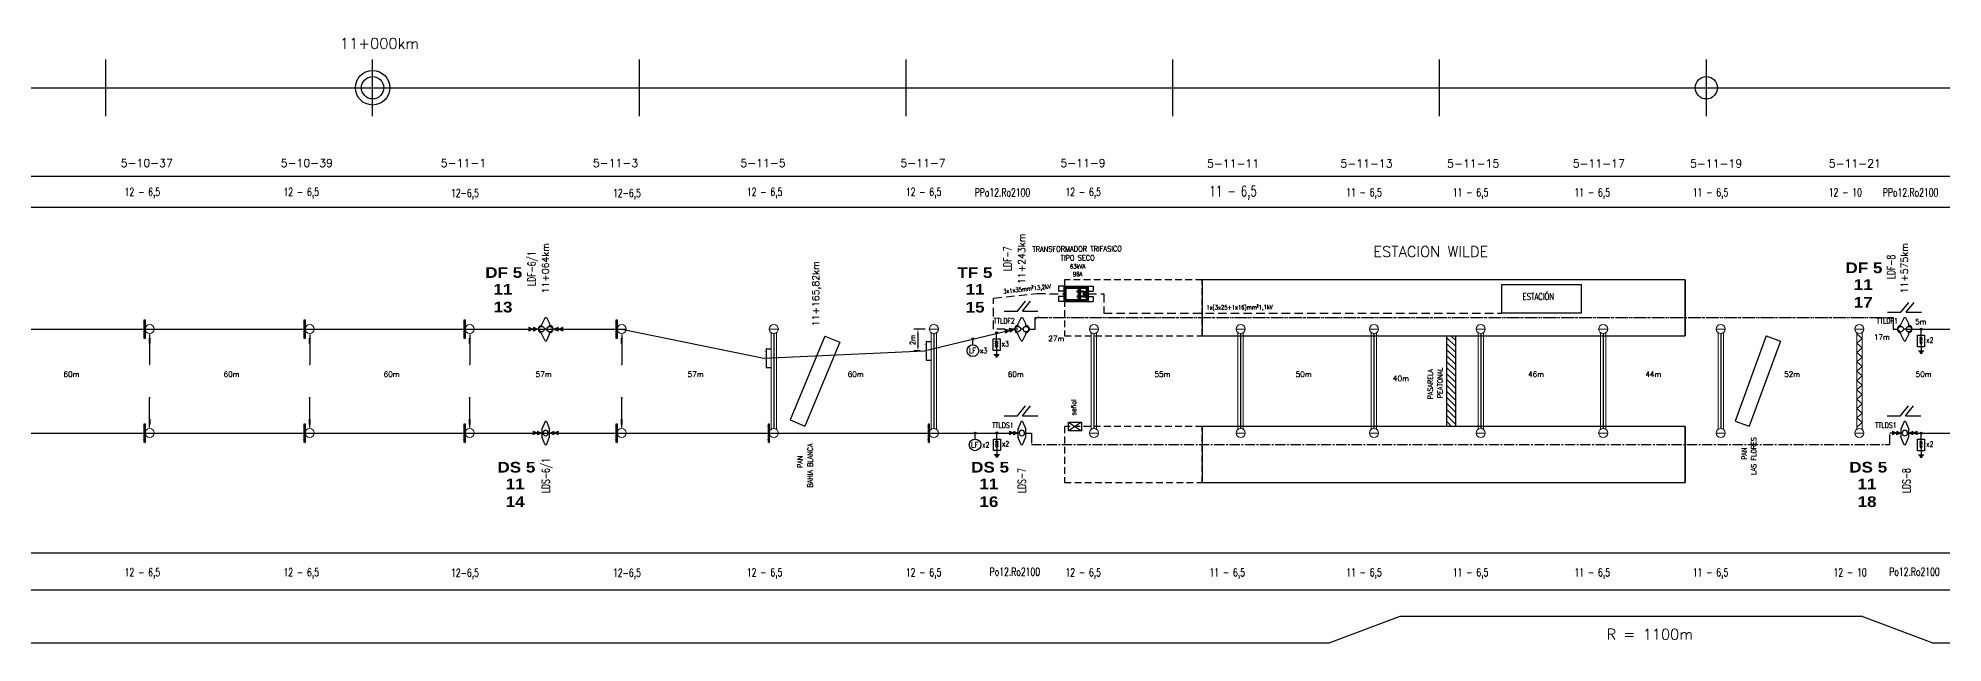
# Model space of a CAD drawing. Header units: millimetres. Extents: x 56 to 21898, y 218 to 1565.
# Drawn here: x 6943 to 7657, y 229 to 456 of the extents above; entities that cross this region are included whole.
import ezdxf
from ezdxf.enums import TextEntityAlignment as Align

# ---------------------------------------------------------------- set-up
doc = ezdxf.new("R2010")
doc.units = ezdxf.units.MM
for name, pattern in [('ACAD_ISO05W100', [33, 24, -3, 0, -3, 0, -3]), ('CENTER2', [28.575, 19.05, -3.175, 3.175, -3.175]), ('DASHED', [19.05, 12.7, -6.35]), ('HIDDEN2', [4.7625, 3.175, -1.5875])]:
    doc.linetypes.add(name, pattern=pattern)
for name, color, linetype in [('Brazos', 9, 'Continuous'), ('Cable subt 1x300', 5, 'Continuous'), ('cable subt MT 2x1x35mm2', 1, 'Continuous'), ('Cruceta Fe', 42, 'Continuous'), ('Descargadores', 30, 'Continuous'), ('ESQUEMA', 7, 'Continuous'), ('LDF', 5, 'Continuous'), ('LDS', 1, 'Continuous'), ('longitud vano', 7, 'Continuous'), ('Nº de poste', 6, 'Continuous'), ('POSTES', 8, 'Continuous'), ('progresivas', 4, 'Continuous'), ('Pórticos', 9, 'Continuous'), ('Seccionamiento', 20, 'Continuous'), ('TEXTOS', 3, 'Continuous'), ('Textos catenaria', 7, 'Continuous')]:
    doc.layers.add(name, color=color, linetype=linetype)
doc.styles.add('ROMANS', font='romans.shx', dxfattribs={"width": 0.7})
doc.styles.add('SIMPLEX', font='simplex.shx', dxfattribs={"width": 0.75})
doc.styles.add('STYLE1', font='romans.shx')
doc.styles.add('TEXTO_SELLO', font='')
doc.styles.get('TEXTO_SELLO').set_extended_font_data('Arial Black', bold=True)
doc.dimstyles.new('MSF-DIM1-1', dxfattribs={"dimtxt": 3, "dimasz": 3.5, "dimexe": 1.5, "dimexo": 1.5, "dimgap": 1, "dimtad": 1, "dimdec": 3, "dimdsep": 46, "dimtxsty": 'SIMPLEX', "dimcen": 1.5, "dimclrd": 251, "dimclre": 251, "dimclrt": 1, "dimaunit": 1, "dimadec": 3, "dimazin": 0, "dimtfac": 1, "dimtdec": 3, "dimtmove": 0, "dimatfit": 3, "dimfxl": 1, "dimtolj": 1, "dimtzin": 0, "dimarcsym": 0})

# ---------------------------------------------------------------- blocks, each defined once
blk = doc.blocks.new('Poste Hormigón')
at = {"layer": 'POSTES', "lineweight": 18}
blk.add_line((1.7, 0), (-1.7, 0), dxfattribs=at)
blk.add_circle((0, 0), 1.7, dxfattribs=at)
blk = doc.blocks.new('Brazo')
at = {"layer": 'Brazos'}
for p, q in [((0, 0.2), (0, -10.98)), ((-0.3, -1.23), (0.3, -1.23)), ((-0.3, -1.43), (0.3, -1.43)), ((-0.3, -1.64), (0.3, -1.64)), ((-0.3, -1.84), (0.3, -1.84)), ((-0.3, -2.04), (0.3, -2.04)), ((-0.3, -2.25), (0.3, -2.25)), ((-0.3, -2.45), (0.3, -2.45)), ((-0.3, -2.66), (0.3, -2.66)), ((-0.3, -2.86), (0.3, -2.86))]:
    blk.add_line(p, q, dxfattribs=at)
for start, end in [(37.01986, 217.01986), (217.01986, 37.01986)]:
    blk.add_arc((0, -10.98), 0.102, start, end, dxfattribs=at)
blk = doc.blocks.new('Cruceta Fe')
at = {"layer": 'Cruceta Fe', "const_width": 0.1}
for points in [[(-0.92, 2.45), (0, 2.45)], [(-0.92, 0), (0, 0)], [(-0.92, -2.45), (0, -2.45)]]:
    blk.add_lwpolyline(points, dxfattribs=at)
at = {"layer": 'Cruceta Fe'}
blk.add_lwpolyline([(-0.35, 3.52), (0, 3.52), (0, -3.52), (-0.35, -3.52)], close=True, dxfattribs=at)
blk = doc.blocks.new('Cruceta Fe 1')
at = {"layer": 'Cruceta Fe', "const_width": 0.1}
for points in [[(-0.92, 2.45), (0, 2.45)], [(-0.92, -2.45), (0, -2.45)]]:
    blk.add_lwpolyline(points, dxfattribs=at)
at = {"layer": 'Cruceta Fe'}
blk.add_lwpolyline([(-0.35, 3.52), (0, 3.52), (0, -3.52), (-0.35, -3.52)], close=True, dxfattribs=at)
blk = doc.blocks.new('Viga V')
at = {"layer": 'Pórticos', "lineweight": 20}
for p, q in [((-1, -1.37), (-1, -37.58)), ((-1, -1.73), (-1, -37.58)), ((1, -1.37), (1, -37.58)), ((1, -1.37), (1, -37.58))]:
    blk.add_line(p, q, dxfattribs=at)
at = {"layer": 'Pórticos'}
blk.add_line((0, -1.7), (0, -37.25), dxfattribs=at)
blk = doc.blocks.new('Sobreportico LDF')
at = {"layer": 'Cruceta Fe'}
for p, q in [((-1.77, 0), (0, 0)), ((-1.77, -7.03), (0, -7.03))]:
    blk.add_line(p, q, dxfattribs=at)
at = {"layer": 'Cruceta Fe', "const_width": 0.1}
for points in [[(-2.68, -1.06), (-1.77, -1.06)], [(-2.68, -3.52), (-1.77, -3.52)], [(-2.68, -5.97), (-1.77, -5.97)]]:
    blk.add_lwpolyline(points, dxfattribs=at)
at = {"layer": 'Cruceta Fe'}
blk.add_lwpolyline([(-1.77, 0), (-1.9, 0), (-1.9, -7.03), (-1.77, -7.03)], close=True, dxfattribs=at)
blk = doc.blocks.new('Viga canasto')
at = {"layer": 'Pórticos', "lineweight": 20}
for p, q in [((-1, -1.37), (-1, -37.58)), ((-1, -1.73), (-1, -37.58)), ((-1, -1.73), (1, -3.48)), ((-1, -5.23), (1, -3.48)), ((-1, -5.23), (1, -6.99)), ((-1, -8.74), (1, -6.99)), ((1, -1.37), (1, -37.58)), ((1, -1.37), (1, -37.58)), ((-1, -8.74), (1, -10.49)), ((-1, -12.24), (1, -10.49)), ((-1, -12.24), (1, -13.99)), ((-1, -15.74), (1, -13.99)), ((-1, -15.74), (1, -17.49)), ((-1, -19.25), (1, -17.49)), ((-1, -19.25), (1, -21)), ((-1, -22.75), (1, -21)), ((-1, -22.75), (1, -24.5)), ((-1, -26.25), (1, -24.5)), ((-1, -26.25), (1, -28)), ((-1, -29.75), (1, -28)), ((-1, -29.75), (1, -31.51)), ((-1, -33.26), (1, -31.51)), ((-1, -33.26), (1, -35.01)), ((-1, -36.76), (1, -35.01))]:
    blk.add_line(p, q, dxfattribs=at)
blk = doc.blocks.new('Retencion LDF')
at = {"layer": 'LDF', "lineweight": 18}
for points in [[(0.269, -0.022), (0, 0), (0.168, -0.211)], [(0.487, -0.139), (0.219, -0.116), (0.387, -0.327)]]:
    blk.add_hatch(color=256, dxfattribs=at).paths.add_polyline_path(points)
for p, q in [((0.269, -0.022), (0, 0)), ((0.168, -0.211), (0, 0)), ((0.168, -0.211), (0.269, -0.022)), ((0.487, -0.139), (0.219, -0.116)), ((0.387, -0.327), (0.219, -0.116)), ((0.387, -0.327), (0.487, -0.139))]:
    blk.add_line(p, q, dxfattribs=at)
blk = doc.blocks.new('Descargador')
at = {"color": 30}
for p, q in [((0, -3.83), (0, 0)), ((0, -3.98), (-0.53, -3.07)), ((0, -4.81), (-0.53, -3.9)), ((0, -5.63), (-0.53, -4.72)), ((0, -3.98), (0.53, -3.07)), ((0, -4.81), (0.53, -3.9)), ((0, -5.63), (0.53, -4.72))]:
    blk.add_line(p, q, dxfattribs=at)
at = {"layer": 'Descargadores', "color": 30}
for p, q in [((0, -5.63), (0, -8.06)), ((-0.99, -8.06), (0.99, -8.06)), ((-0.67, -8.48), (0.67, -8.48)), ((-0.35, -8.92), (0.35, -8.92))]:
    blk.add_line(p, q, dxfattribs=at)
blk.add_lwpolyline([(-1.31, -2.27), (1.31, -2.27), (1.31, -6.57), (-1.31, -6.57)], close=True, dxfattribs=at)
blk.add_circle((0, 0), 0.381, dxfattribs=at)
blk = doc.blocks.new('Localizador falla')
at = {"color": 30}
blk.add_line((0, -2.21), (0, 0), dxfattribs=at)
at = {"layer": 'Descargadores', "color": 30}
for centre, radius in [((0, 0), 0.381), ((0, -4.39), 2.18)]:
    blk.add_circle(centre, radius, dxfattribs=at)
at = {"layer": 'ESQUEMA', "color": 7, "style": 'ROMANS', "width": 0.9}
blk.add_text('LF', height=2, dxfattribs=at).set_placement((-1.5, -5.38))
blk = doc.blocks.new('Retención aisladores LDS')
at = {"layer": 'LDS', "lineweight": 18}
for points in [[(13964.95, 283.62), (13966.54, 282.91), (13964.93, 282.25)], [(13966.55, 283.59), (13968.13, 282.88), (13966.53, 282.22)]]:
    blk.add_hatch(color=256, dxfattribs=at).paths.add_polyline_path(points)
for p, q in [((13964.93, 282.25), (13964.95, 283.62)), ((13964.93, 282.25), (13966.54, 282.91)), ((13964.95, 283.62), (13966.54, 282.91)), ((13966.53, 282.22), (13966.55, 283.59)), ((13966.53, 282.22), (13968.13, 282.88)), ((13966.55, 283.59), (13968.13, 282.88))]:
    blk.add_line(p, q, dxfattribs=at)
blk = doc.blocks.new('Retención LDF')
at = {"layer": 'POSTES'}
for p, q in [((-0.17, 0.28), (-0.15, 0.36)), ((0.15, 0.7), (-0.15, 0.36)), ((0.08, -0.02), (-0.08, 0.02)), ((0.15, 0.7), (0.23, 0.68)), ((0.23, 0.68), (0.32, 0.23)), ((0.29, 0.15), (0.32, 0.23)), ((-0.32, -0.23), (-0.29, -0.15)), ((-0.23, -0.68), (-0.32, -0.23)), ((-0.23, -0.68), (-0.15, -0.7)), ((-0.15, -0.7), (0.15, -0.36)), ((0.15, -0.36), (0.17, -0.28))]:
    blk.add_line(p, q, dxfattribs=at)
for centre in [(-0.24, 0.07), (0.24, -0.07)]:
    blk.add_circle(centre, 0.168, dxfattribs=at)
for centre, start, end in [((-0.23, 0.06), 74.5054, 254.5054), ((0.23, -0.06), 254.5054, 74.5054)]:
    blk.add_arc(centre, 0.223, start, end, dxfattribs=at)
blk = doc.blocks.new('Seccionador')
at = {"layer": 'Seccionamiento'}
for p, q in [((-5.05, 0), (0, 0)), ((0, 0), (2.99, 3.7)), ((1.89, 0), (4.88, 3.7)), ((1.89, 0), (7.65, 0))]:
    blk.add_line(p, q, dxfattribs=at)
blk = doc.blocks.new('Retención LDS')
at = {"layer": 'POSTES'}
for p, q in [((-0.24, 4.36), (-1.47, 1.47)), ((-1.47, -1.47), (-1.47, 1.47)), ((-0.24, 4.36), (0.25, 4.36)), ((0.25, 4.36), (1.48, 1.47)), ((1.48, 1.47), (1.48, -1.47)), ((-0.24, -4.38), (-1.47, -1.47)), ((-0.24, -4.38), (0.25, -4.38)), ((0.25, -4.38), (1.48, -1.47))]:
    blk.add_line(p, q, dxfattribs=at)
blk.add_circle((0, 0), 1.02, dxfattribs=at)
blk = doc.blocks.new('*D42')
at = {"color": 251, "lineweight": -2, "transparency": 16777216}
for p, q in [((7275.35, 346.52), (7271.08, 346.52)), ((7272.58, 344.52), (7272.58, 340.4)), ((7273.37, 338.4), (7271.08, 338.4))]:
    blk.add_line(p, q, dxfattribs=at)
at = {"color": 251, "transparency": 16777216}
for points in [[(7272.25, 344.52), (7272.91, 344.52), (7272.58, 346.52)], [(7272.25, 340.4), (7272.91, 340.4), (7272.58, 338.4)]]:
    blk.add_solid(points, dxfattribs=at)
at = {"layer": 'Defpoints', "color": 0, "transparency": 16777216}
for p in [(7276.85, 346.52), (7272.58, 338.4), (7274.87, 338.4)]:
    blk.add_point(p, dxfattribs=at)
at = {"color": 1, "transparency": 16777216, "insert": (7270.58, 342.46), "char_height": 2, "attachment_point": 5, "rotation": 90, "style": 'SIMPLEX'}
blk.add_mtext('\\A1;2m', dxfattribs=at)

msp = doc.modelspace()

# ---------------------------------------------------------------- hatches: boundary and pattern name
h = msp.add_hatch()
h.set_pattern_fill('ANSI31', color=8, scale=0.5, angle=90, style=0)
h.set_pattern_definition([(135, (-171.9055, -722.5569), (-1.122532, -1.122532), [])])
h.paths.add_polyline_path([(7470.8506, 310.0418), (7470.8506, 344.0418), (7474.0506, 344.0418), (7474.0506, 310.0418)])

# ---------------------------------------------------------------- linework, layer by layer
for p, q in [((6968.1506, 426.3383), (6968.1506, 447.6025)), ((7068.1506, 426.3383), (7068.1506, 447.6025)), ((7168.1506, 426.3383), (7168.1506, 447.6025)), ((7268.1506, 426.3383), (7268.1506, 447.6025)), ((7368.1506, 426.3383), (7368.1506, 447.6025)), ((7468.1506, 426.3383), (7468.1506, 447.6025)), ((7568.1506, 426.3383), (7568.1506, 447.6025)), ((68.1506, 436.9704), (21897.5602, 436.9704)), ((68.1506, 403.8502), (21897.5602, 403.8502)), ((68.1506, 392.2176), (21897.5602, 392.2176)), ((7379.1506, 365.0418), (7379.1506, 344.0418)), ((7560.1506, 365.0418), (7560.1506, 344.0418)), ((7237.7016, 343.8964), (7224.6959, 312.4822)), ((7237.7016, 343.8964), (7243.2453, 341.6013)), ((7590.6338, 343.9742), (7579.0051, 312.0246)), ((7590.6338, 343.9742), (7595.8961, 342.0589)), ((7243.2453, 341.6013), (7230.2395, 310.1871)), ((7595.8961, 342.0589), (7584.2674, 310.1093)), ((7224.6959, 312.4822), (7230.2395, 310.1871)), ((7329.0079, 311.6644), (7333.8533, 308.4191)), ((7333.8533, 311.6644), (7329.0079, 308.4191)), ((7379.1506, 310.0418), (7379.1506, 289.0418)), ((7560.1506, 310.0418), (7560.1506, 289.0418)), ((7579.0051, 312.0246), (7584.2674, 310.1093)), ((68.1506, 262.6383), (21897.5602, 262.6383)), ((68.1506, 248.8066), (21897.5602, 248.8066)), ((7426.7987, 228.9395), (7453.3887, 238.9395)), ((7453.3887, 238.9395), (7626.2061, 238.9395)), ((7652.7961, 228.9395), (7626.2061, 238.9395)), ((6655.6866, 228.9395), (7426.7987, 228.9395)), ((7652.7961, 228.9395), (8016.4186, 228.9395))]:
    msp.add_line(p, q)
at = {"color": 6, "linetype": 'HIDDEN2'}
for p, q in [((7300.887, 358.0962), (7317.2027, 359.8365)), ((7300.887, 346.5185), (7300.887, 358.0962)), ((7317.2027, 359.8365), (7327.2846, 359.7531)), ((7310.0434, 346.5185), (7300.887, 346.5185))]:
    msp.add_line(p, q, dxfattribs=at)
at = {"color": 3}
for p, q in [((7325.3374, 362.6739), (7325.3374, 360.7267)), ((7327.2846, 362.6739), (7325.3374, 362.6739)), ((7327.2846, 360.7267), (7325.3374, 360.7267)), ((7325.3374, 358.7795), (7325.3374, 356.8323)), ((7327.2846, 358.7795), (7325.3374, 358.7795)), ((7336.3715, 362.6739), (7338.3187, 362.6739)), ((7336.3715, 360.7267), (7338.3187, 360.7267)), ((7336.3715, 358.7795), (7338.3187, 358.7795)), ((7338.3187, 362.6739), (7338.3187, 360.7267)), ((7338.3187, 358.7795), (7338.3187, 356.8323)), ((7318.1791, 350.8965), (7318.7791, 350.8965)), ((7327.2846, 356.8323), (7325.3374, 356.8323)), ((7336.3715, 356.8323), (7338.3187, 356.8323))]:
    msp.add_line(p, q, dxfattribs=at)
at = {"color": 3, "linetype": 'HIDDEN2', "ltscale": 0.05}
for p, q in [((7327.2846, 362.6739), (7336.3715, 362.6739)), ((7327.2846, 362.6739), (7327.2846, 356.8323)), ((7336.3715, 362.6739), (7336.3715, 356.8323)), ((7327.2846, 356.8323), (7336.3715, 356.8323))]:
    msp.add_line(p, q, dxfattribs=at)
at = {"color": 11}
for p, q in [((7328.0148, 362.2033), (7327.8039, 362.2033)), ((7327.8039, 362.2033), (7327.8039, 357.3029)), ((7327.8039, 357.3029), (7328.0148, 357.3029)), ((7328.0148, 362.2033), (7328.0148, 357.3029)), ((7328.0148, 362.1222), (7335.6413, 362.1222)), ((7328.0148, 361.9113), (7335.6413, 361.9113)), ((7328.0148, 357.595), (7335.6413, 357.595)), ((7328.0148, 357.384), (7335.6413, 357.384)), ((7332.2013, 360.889), (7332.6881, 360.889)), ((7332.2013, 360.889), (7332.2013, 360.4833)), ((7332.2013, 360.863), (7332.6888, 360.863)), ((7332.2013, 360.5093), (7332.7936, 360.5093)), ((7332.2013, 360.4833), (7332.7936, 360.4833)), ((7332.2013, 359.0229), (7332.7936, 359.0229)), ((7332.2013, 358.997), (7332.7936, 358.997)), ((7332.2013, 358.6432), (7332.6888, 358.6432)), ((7332.2013, 358.6173), (7332.6881, 358.6173)), ((7332.7936, 357.8059), (7332.7936, 361.7003)), ((7332.7936, 361.7003), (7332.9721, 361.7003)), ((7332.7936, 357.8059), (7332.9721, 357.8059)), ((7332.9721, 357.8059), (7332.9721, 361.7003)), ((7332.9721, 361.0999), (7333.3777, 361.0999)), ((7332.9721, 358.4063), (7333.3777, 358.4063)), ((7333.3777, 357.8059), (7333.3777, 361.7003)), ((7333.5562, 361.7003), (7333.3777, 361.7003)), ((7333.5562, 357.8059), (7333.3777, 357.8059)), ((7333.5562, 357.8059), (7333.5562, 361.7003)), ((7333.5562, 360.5093), (7334.1485, 360.5093)), ((7333.5562, 360.4833), (7334.1485, 360.4833)), ((7333.5562, 359.0229), (7334.1485, 359.0229)), ((7333.5562, 358.997), (7334.1485, 358.997)), ((7333.661, 360.863), (7334.1485, 360.863)), ((7333.661, 358.6432), (7334.1485, 358.6432)), ((7333.6617, 360.889), (7334.1485, 360.889)), ((7333.6617, 358.6173), (7334.1485, 358.6173)), ((7334.1485, 360.889), (7334.1485, 360.4833)), ((7334.1485, 358.6173), (7334.1485, 359.0229)), ((7334.5866, 360.9799), (7334.5866, 358.5264)), ((7335.4791, 358.5264), (7334.5866, 358.5264)), ((7335.4791, 360.9799), (7335.4791, 358.5264)), ((7335.6413, 362.2033), (7335.6413, 357.3029)), ((7335.6413, 362.2033), (7335.8523, 362.2033)), ((7335.6413, 357.3029), (7335.8523, 357.3029)), ((7335.8523, 362.2033), (7335.8523, 357.3029)), ((7316.8941, 350.2465), (7316.8941, 350.3715)), ((7317.9041, 350.9745), (7317.6291, 350.9745))]:
    msp.add_line(p, q, dxfattribs=at)
at = {"color": 4, "linetype": 'HIDDEN2'}
for p, q in [((7336.3715, 359.7531), (7342.2577, 359.7281)), ((7342.2577, 359.7281), (7342.2577, 352.5025)), ((7342.2577, 352.5025), (7491.4412, 352.4939))]:
    msp.add_line(p, q, dxfattribs=at)
at = {"linetype": 'DASHED', "ltscale": 0.2}
for points in [[(7327.5506, 344.0418), (7379.1506, 344.0418), (7379.1506, 365.0418), (7327.5506, 365.0418)], [(7327.5506, 289.0418), (7379.1506, 289.0418), (7379.1506, 310.0418), (7327.5506, 310.0418)]]:
    msp.add_lwpolyline(points, close=True, dxfattribs=at)
for points in [[(7379.1506, 344.0418), (7560.1506, 344.0418), (7560.1506, 365.0418), (7379.1506, 365.0418)], [(7491.4412, 363.2925), (7521.2212, 363.2925), (7521.2212, 352.4939), (7491.4412, 352.4939)], [(7470.8506, 310.0418), (7470.8506, 344.0418), (7474.0506, 344.0418), (7474.0506, 310.0418)], [(7329.0079, 311.6644), (7333.8533, 311.6644), (7333.8533, 308.4191), (7329.0079, 308.4191)], [(7379.1506, 289.0418), (7560.1506, 289.0418), (7560.1506, 310.0418), (7379.1506, 310.0418)]]:
    msp.add_lwpolyline(points, close=True)
at = {"color": 5}
msp.add_lwpolyline([(7335.3168, 360.4833), (7334.83, 360.4833), (7334.83, 359.0229), (7335.3168, 359.0229)], close=True, dxfattribs=at)
for centre, radius in [((7068.1506, 436.9704), 6.4757), ((7068.1506, 436.9704), 4.1956), ((7568.1506, 436.9704), 4.1956)]:
    msp.add_circle(centre, radius)
at = {"color": 11}
for centre, start, end in [((7333.1749, 360.889), 141.5667937, 218.4332063), ((7333.1749, 359.7531), 141.5667937, 218.4332063), ((7333.1749, 358.6173), 141.5667937, 218.4332063), ((7333.1749, 360.889), 65.3756816, 114.6243184), ((7333.1749, 358.6173), 245.3756816, 294.6243184), ((7333.1749, 360.889), 321.5667937, 38.4332063), ((7333.1749, 359.7531), 321.5667937, 38.4332063), ((7333.1749, 358.6173), 321.5667937, 38.4332063)]:
    msp.add_arc(centre, 0.4868, start, end, dxfattribs=at)
at = {"layer": 'Cable subt 1x300', "linetype": 'ACAD_ISO05W100', "ltscale": 0.2}
msp.add_lwpolyline([(7314.3822, 346.5185), (7316.4801, 346.5185), (7316.4801, 350.853), (7638.2491, 350.9017), (7638.2491, 346.4657), (7639.719, 346.5185)], dxfattribs=at)
at = {"layer": 'cable subt MT 2x1x35mm2', "linetype": 'CENTER2', "ltscale": 0.2}
msp.add_lwpolyline([(7313.0171, 307.565), (7315.115, 307.565), (7315.115, 303.2305), (7636.921, 303.2305), (7636.921, 307.6666), (7641.0905, 307.6138)], dxfattribs=at)
at = {"layer": 'LDF'}
for p, q in [((6261.9347, 346.5185), (7126.6781, 346.5185)), ((7126.6781, 346.5185), (7139.423, 346.5185)), ((7139.423, 346.5185), (7161.5506, 346.5185)), ((7161.5506, 346.5185), (7214.8668, 335.6432)), ((7274.8668, 338.4006), (7308.719, 346.5185)), ((7642.5506, 346.5185), (8138.8506, 346.5185)), ((7214.8668, 335.6432), (7274.8668, 338.4006))]:
    msp.add_line(p, q, dxfattribs=at)
at = {"layer": 'LDS'}
for p, q in [((6261.9347, 307.565), (7128.3822, 307.565)), ((7128.3822, 307.565), (7137.719, 307.565)), ((7137.719, 307.565), (7310.0695, 307.565)), ((7644.0107, 307.5798), (8138.8506, 307.565))]:
    msp.add_line(p, q, dxfattribs=at)

# ---------------------------------------------------------------- block references
at = {"layer": 'Brazos'}
for p in [(6984.5504, 344.2785), (7044.5504, 344.2785), (7104.5504, 344.2785), (7161.5504, 344.2785)]:
    msp.add_blockref('Brazo', p, dxfattribs=at)
at = {"layer": 'Brazos', "xscale": -1, "rotation": 180}
for p in [(6984.5504, 309.805), (7044.5504, 309.805), (7104.5504, 309.805), (7161.5504, 309.805)]:
    msp.add_blockref('Brazo', p, dxfattribs=at)
at = {"layer": 'Cruceta Fe'}
for name, p in [('Cruceta Fe', (6982.8506, 346.5185)), ('Cruceta Fe', (7042.8506, 346.5185)), ('Cruceta Fe', (7102.8506, 346.5185)), ('Cruceta Fe', (7159.8506, 346.5185)), ('Sobreportico LDF', (7217.5506, 339.1591)), ('Sobreportico LDF', (7277.5506, 341.9165)), ('Cruceta Fe 1', (6982.8506, 307.565)), ('Cruceta Fe 1', (7042.8506, 307.565)), ('Cruceta Fe 1', (7102.8506, 307.565)), ('Cruceta Fe 1', (7159.8506, 307.565)), ('Cruceta Fe 1', (7216.8506, 307.565)), ('Cruceta Fe 1', (7276.8506, 307.565))]:
    msp.add_blockref(name, p, dxfattribs=at)
at = {"layer": 'Descargadores', "color": 30}
for name, p in [('Localizador falla', (7293.1856, 342.8233)), ('Descargador', (7302.0841, 345.1108)), ('Descargador', (7648.6832, 346.4808)), ('Localizador falla', (7293.9962, 307.5324)), ('Descargador', (7302.1985, 307.5998)), ('Descargador', (7648.6832, 307.5153))]:
    msp.add_blockref(name, p, dxfattribs=at)
at = {"layer": 'LDF', "lineweight": 25}
for p, xscale, yscale, zscale, rotation in [((7130.219, 346.5185), -7.149999999999801, 7.149999999999719, 7.15, 331.9542989668562), ((7135.8822, 346.5185), 7.149999999999942, 7.149999999999942, 7.149999999999942, 28.04570103314325), ((7308.719, 346.5185), -7.149999999999836, 7.149999999999636, 7.15, 345.2461469587327)]:
    msp.add_blockref('Retencion LDF', p, dxfattribs=dict(at, xscale=xscale, yscale=yscale, zscale=zscale, rotation=rotation))
at = {"layer": 'LDS'}
for p in [(-6836.5605, 24.6987), (-6658.0605, 24.6987), (-6327.0395, 24.6987)]:
    msp.add_blockref('Retención aisladores LDS', p, dxfattribs=at)
at = {"layer": 'LDS', "xscale": -1}
for name, p in [('Retención LDS', (7133.0506, 307.565)), ('Retención aisladores LDS', (21102.6616, 24.6987)), ('Retención LDS', (7311.5506, 307.565)), ('Retención LDS', (7642.5716, 307.565)), ('Retención aisladores LDS', (21612.1407, 24.6987))]:
    msp.add_blockref(name, p, dxfattribs=at)
at = {"layer": 'POSTES', "lineweight": 35, "xscale": 6.077499999999612, "yscale": 6.077499999999612, "zscale": 6.077499999999612, "rotation": 15.49462485252056}
for p in [(7133.0506, 346.5185), (7311.5506, 346.5185), (7642.5506, 346.5185)]:
    msp.add_blockref('Retención LDF', p, dxfattribs=at)
at = {"layer": 'POSTES'}
for p in [(6984.5506, 346.5185), (7044.5506, 346.5185), (7104.5506, 346.5185), (7161.5506, 346.5185), (7218.5506, 346.5185), (7278.5506, 346.5185), (7338.5506, 346.5185), (7393.5506, 346.5185), (7443.5506, 346.5185), (7483.5506, 346.5185), (7529.4796, 346.5185), (7573.5506, 346.5185), (7625.5506, 346.5185)]:
    msp.add_blockref('Poste Hormigón', p, dxfattribs=at)
at = {"layer": 'POSTES', "xscale": -1, "rotation": 180}
for p in [(6984.5506, 307.565), (7044.5506, 307.565), (7104.5506, 307.565), (7161.5506, 307.565), (7218.5506, 307.565), (7278.5506, 307.565), (7338.5506, 307.565), (7393.5506, 307.565), (7443.5506, 307.565), (7483.5506, 307.565), (7529.4796, 307.565), (7573.5506, 307.565), (7625.5506, 307.565)]:
    msp.add_blockref('Poste Hormigón', p, dxfattribs=at)
at = {"layer": 'Pórticos'}
for name, p in [('Viga V', (7218.5506, 346.5185)), ('Viga V', (7278.5506, 346.5185)), ('Viga V', (7338.5506, 346.5185)), ('Viga V', (7393.5506, 346.5185)), ('Viga V', (7443.5506, 346.5185)), ('Viga V', (7483.5506, 346.5185)), ('Viga V', (7529.4796, 346.5185)), ('Viga V', (7573.5506, 346.5185)), ('Viga canasto', (7625.5506, 346.5185))]:
    msp.add_blockref(name, p, dxfattribs=at)
at = {"layer": 'Seccionamiento'}
for p in [(7309.9367, 353.2772), (7641.1248, 352.8071), (7309.9157, 314.0192), (7640.9367, 314.0192)]:
    msp.add_blockref('Seccionador', p, dxfattribs=at)

# ---------------------------------------------------------------- texts
at = {"linetype": 'Continuous', "style": 'TEXTO_SELLO'}
for s, p in [('DF 5', (7620.3088, 367.4847)), ('DF 5', (7110.3684, 365.7134)), ('TF 5', (7287.3546, 365.6661)), ('11', (7623.4024, 361.2317)), ('11', (7113.462, 359.4604)), ('11', (7290.4482, 359.4131)), ('17', (7623.4174, 354.5559)), ('13', (7113.477, 352.7846)), ('15', (7290.4632, 352.7373)), ('DS 5', (7114.941, 292.7718)), ('DS 5', (7292.5161, 292.7718)), ('DS 5', (7621.7268, 292.7718)), ('11', (7118.0345, 286.5187)), ('11', (7295.6097, 286.5187)), ('11', (7624.8204, 286.5187)), ('14', (7118.0496, 279.8429)), ('16', (7295.6247, 279.8429)), ('18', (7624.8354, 279.8429))]:
    msp.add_text(s, height=4, dxfattribs=at).set_placement(p)
at = {"insert": (7499.296, 359.9359), "char_height": 2.5, "attachment_point": 1, "style": 'SIMPLEX'}
msp.add_mtext_dynamic_manual_height_columns('ESTACIÓN', width=28.734415, gutter_width=12.5, heights=[0], dxfattribs=at)
at = {"layer": 'ESQUEMA', "color": 7, "style": 'ROMANS', "width": 0.7}
for s, p in [('TTLDF2', (7304.956, 349.6331)), ('TTLDF1', (7635.956, 349.6331)), ('x2', (7651.914, 342.3975)), ('x3', (7297.2178, 338.4449)), ('x3', (7305.3149, 341.0275)), ('TTLDS1', (7304.4736, 310.4793)), ('TTLDS1', (7635.4736, 310.4793)), ('x2', (7298.0284, 303.154)), ('x2', (7305.4293, 303.5165)), ('x2', (7651.914, 303.4321))]:
    msp.add_text(s, height=2, dxfattribs=at).set_placement(p, align=Align.MIDDLE)
at = {"layer": 'longitud vano', "linetype": 'Continuous', "style": 'STYLE1'}
for s, p in [('5m', (7646.4211, 348.2962)), ('27m', (7321.4523, 341.9474)), ('17m', (7630.9471, 342.5345)), ('60m', (6952.2581, 328.6021)), ('60m', (7012.2581, 328.6021)), ('60m', (7072.2581, 328.6021)), ('57m', (7129.2581, 328.6021)), ('57m', (7186.2581, 328.6021)), ('60m', (7246.2581, 328.6021)), ('60m', (7306.2581, 328.6021)), ('55m', (7361.2581, 328.6021)), ('50m', (7414.2127, 328.6021)), ('40m', (7450.6636, 327.0502)), ('46m', (7501.307, 328.6021)), ('44m', (7545.307, 328.6021)), ('52m', (7597.307, 328.6021)), ('50m', (7646.587, 328.6021))]:
    msp.add_text(s, height=2, dxfattribs=at).set_placement(p)
at = {"layer": 'Nº de poste', "linetype": 'Continuous', "style": 'STYLE1'}
for s, p in [('5-10-37', (6973.7182, 407.2599)), ('5-10-39', (7033.7182, 407.2599)), ('5-11-1', (7093.7182, 407.2599)), ('5-11-3', (7150.7182, 407.2599)), ('5-11-5', (7205.9891, 407.2599)), ('5-11-7', (7265.9891, 407.2599)), ('5-11-9', (7325.9891, 407.2599)), ('5-11-11', (7380.9891, 407.0813)), ('5-11-13', (7430.9891, 407.0813)), ('5-11-15', (7470.9891, 407.0813)), ('5-11-17', (7518.0577, 407.0813)), ('5-11-19', (7562.0577, 407.0813)), ('5-11-21', (7614.0577, 407.0813))]:
    msp.add_text(s, height=3, dxfattribs=at).set_placement(p)
at = {"layer": 'progresivas', "linetype": 'Continuous', "style": 'STYLE1'}
msp.add_text('11+000km', height=4, dxfattribs=at).set_placement((7055.8989, 451.5643))
for s, p in [('11+243km', (7312.7513, 363.3945)), ('11+064km', (7134.211, 359.8707)), ('11+165,82km', (7235.5523, 347.5921)), ('11+575km', (7643.6339, 359.8707))]:
    msp.add_text(s, height=2.55, rotation=90, dxfattribs=at).set_placement(p)
at = {"layer": 'TEXTOS', "linetype": 'Continuous', "style": 'STYLE1', "width": 0.7}
for s, height, p in [('11 - 6,5', 4, (7381.8795, 396.2406)), ('12 - 6,5', 3, (6975.1789, 396.4193)), ('12 - 6,5', 3, (7034.7279, 396.4193)), ('12-6,5', 3, (7097.5586, 395.9983)), ('12-6,5', 3, (7158.2916, 395.9983)), ('12 - 6,5', 3, (7208.4469, 396.4193)), ('12 - 6,5', 3, (7268.0508, 396.4193)), ('PPo12.Ro2100', 3, (7293.8795, 396.2371)), ('12 - 6,5', 3, (7327.878, 396.4193)), ('11 - 6,5', 3, (7433.1482, 396.2406)), ('11 - 6,5', 3, (7473.1114, 396.2406)), ('11 - 6,5', 3, (7518.7273, 396.2406)), ('11 - 6,5', 3, (7563.0548, 396.2406)), ('12 - 10', 3, (7614.0341, 396.2406)), ('PPo12.Ro2100', 3, (7634.3381, 396.2371)), ('Po12.Ro2100', 3, (7299.4768, 254.1148)), ('Po12.Ro2100', 3, (7636.7308, 254.1148)), ('12 - 6,5', 3, (6975.1789, 253.9076)), ('12 - 6,5', 3, (7034.7279, 253.9076)), ('12-6,5', 3, (7097.5586, 253.7127)), ('12-6,5', 3, (7158.2916, 253.7127)), ('12 - 6,5', 3, (7208.4469, 253.8692)), ('12 - 6,5', 3, (7268.0508, 253.8692)), ('12 - 6,5', 3, (7327.878, 253.8692)), ('11 - 6,5', 3, (7381.8795, 253.8692)), ('11 - 6,5', 3, (7433.1482, 253.8692)), ('11 - 6,5', 3, (7473.1114, 253.8692)), ('11 - 6,5', 3, (7518.7273, 253.8692)), ('11 - 6,5', 3, (7563.0548, 253.8692)), ('12 - 10', 3, (7615.8378, 253.8692))]:
    msp.add_text(s, height=height, dxfattribs=at).set_placement(p)
at = {"layer": 'TEXTOS', "color": 6, "linetype": 'Continuous', "style": 'STYLE1', "width": 0.7}
for s, p in [('LDF-6/1', (7129.2667, 362.6786)), ('LDF-7', (7307.6191, 368.268)), ('LDF-8', (7638.8839, 365.1891)), ('LDS-6/1', (7134.5242, 285.0411)), ('LDS-7', (7312.9909, 285.0411)), ('LDS-8', (7644.6391, 285.0411))]:
    msp.add_text(s, height=3, rotation=90, dxfattribs=at).set_placement(p)
at = {"layer": 'TEXTOS', "linetype": 'Continuous', "style": 'STYLE1'}
for s, p in [('ESTACION WILDE', (7443.3505, 373.5694)), ('R = 1100m', (7530.7516, 230.1488))]:
    msp.add_text(s, height=4, dxfattribs=at).set_placement(p)
at = {"layer": 'TEXTOS', "linetype": 'Continuous', "style": 'STYLE1', "width": 0.9}
for s, p in [('PASARELA', (7465.63, 320.1931)), ('PEATONAL', (7469.2465, 320.6532)), ('señal', (7331.9178, 314.1413)), ('BAHIA BLANCA', (7233.1249, 287.1566)), ('PAN', (7583.3254, 297.5577)), ('LAS FLORES', (7586.8838, 291.9255)), ('PAN', (7229.337, 294.4952))]:
    msp.add_text(s, height=1.944, rotation=90, dxfattribs=at).set_placement(p)
at = {"layer": 'Textos catenaria', "style": 'SIMPLEX', "width": 0.8}
for s, height, p in [('TRANSFORMADOR TRIFASICO', 2.034689, (7315.5195, 375.4602)), ('TIPO SECO', 2.03469, (7326.0543, 372.1582)), ('63kVA', 1.62267, (7329.5598, 369.201)), ('96A', 1.62267, (7330.6799, 366.2933))]:
    msp.add_text(s, height=height, rotation=0.3193416, dxfattribs=at).set_placement(p)
at = {"layer": 'Textos catenaria', "color": 6, "linetype": 'HIDDEN2', "style": 'SIMPLEX', "width": 0.8}
msp.add_text('3x1x35mm²13,2kV', height=1.622666, rotation=6.1775567, dxfattribs=at).set_placement((7304.6146, 359.8465))
at = {"layer": 'Textos catenaria', "color": 11, "style": 'SIMPLEX', "width": 0.7}
for s, p in [('TRAFO SECO', (7333.3397, 358.681)), ('TAB-BT', (7335.2068, 359.1209))]:
    msp.add_text(s, height=0.32453, rotation=90, dxfattribs=at).set_placement(p)
at = {"layer": 'Textos catenaria', "color": 4, "linetype": 'HIDDEN2', "style": 'SIMPLEX', "width": 0.8}
msp.add_text('1x(3x25+1x16)mm²1,1kV', height=1.622666, rotation=0.3193416, dxfattribs=at).set_placement((7380.729, 353.809))

# ---------------------------------------------------------------- dimensions: what is measured, and where the dimension line sits
dim = msp.add_linear_dim(base=(7272.5799, 338.4006), p1=(7276.8506, 346.5185), p2=(7274.8668, 338.4006), angle=90, text='2m', dimstyle='MSF-DIM1-1', override={"dimtxt": 2, "dimasz": 2})
dim.commit()
dim.dimension.update_dxf_attribs({"geometry": '*D42', "text_midpoint": (7270.5799, 342.4595)})

doc.saveas('drawing.dxf')
